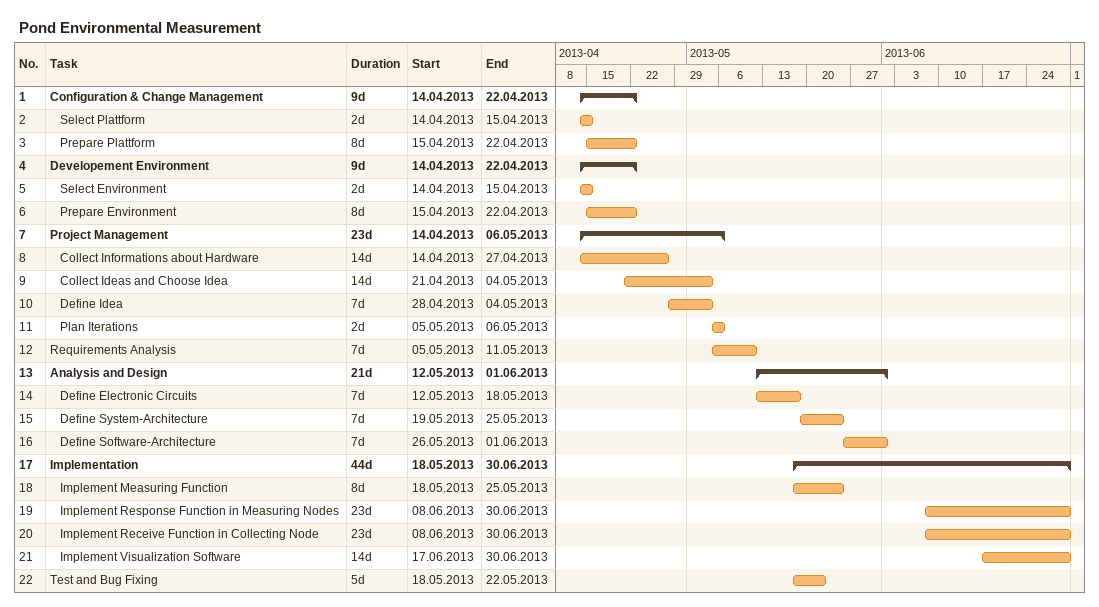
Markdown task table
Pond Environmental Measurement

| ID | Level | Task | Duration | Start | Finish |
|---|---|---|---|---|---|
| 1 | 1 | **Configuration & Change Management** | 9d | 2013-04-14 | 2013-04-22 |
| 2 | 2 | Select Plattform | 2d | 2013-04-14 | 2013-04-15 |
| 3 | 2 | Prepare Plattform | 8d | 2013-04-15 | 2013-04-22 |
| 4 | 1 | **Developement Environment** | 9d | 2013-04-14 | 2013-04-22 |
| 5 | 2 | Select Environment | 2d | 2013-04-14 | 2013-04-15 |
| 6 | 2 | Prepare Environment | 8d | 2013-04-15 | 2013-04-22 |
| 7 | 1 | **Project Management** | 23d | 2013-04-14 | 2013-05-06 |
| 8 | 2 | Collect Informations about Hardware | 14d | 2013-04-14 | 2013-04-27 |
| 9 | 2 | Collect Ideas and Choose Idea | 14d | 2013-04-21 | 2013-05-04 |
| 10 | 2 | Define Idea | 7d | 2013-04-28 | 2013-05-04 |
| 11 | 2 | Plan Iterations | 2d | 2013-05-05 | 2013-05-06 |
| 12 | 1 | Requirements Analysis | 7d | 2013-05-05 | 2013-05-11 |
| 13 | 1 | **Analysis and Design** | 21d | 2013-05-12 | 2013-06-01 |
| 14 | 2 | Define Electronic Circuits | 7d | 2013-05-12 | 2013-05-18 |
| 15 | 2 | Define System-Architecture | 7d | 2013-05-19 | 2013-05-25 |
| 16 | 2 | Define Software-Architecture | 7d | 2013-05-26 | 2013-06-01 |
| 17 | 1 | **Implementation** | 44d | 2013-05-18 | 2013-06-30 |
| 18 | 2 | Implement Measuring Function | 8d | 2013-05-18 | 2013-05-25 |
| 19 | 2 | Implement Response Function in Measuring Nodes | 23d | 2013-06-08 | 2013-06-30 |
| 20 | 2 | Implement Receive Function in Collecting Node | 23d | 2013-06-08 | 2013-06-30 |
| 21 | 2 | Implement Visualization Software | 14d | 2013-06-17 | 2013-06-30 |
| 22 | 1 | Test and Bug Fixing | 5d | 2013-05-18 | 2013-05-22 |
